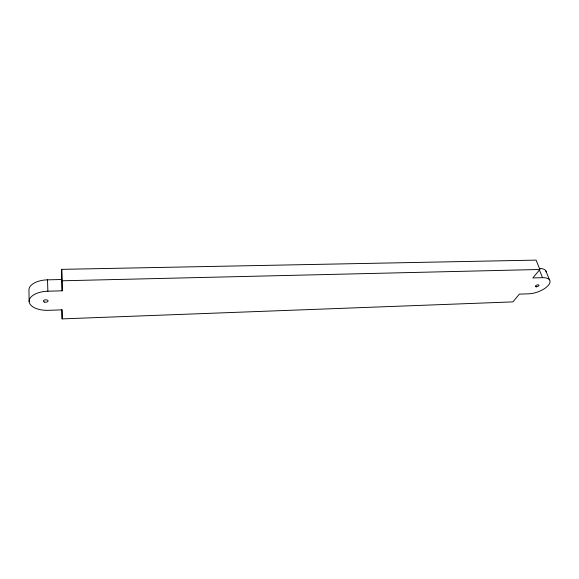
<?xml version="1.0" encoding="UTF-8"?>
<svg xmlns="http://www.w3.org/2000/svg" width="579" height="579" viewBox="0 0 579 579"><rect width="100%" height="100%" fill="white"/><g stroke="black" fill="none" stroke-linecap="round" stroke-linejoin="round"><path stroke-width="0.87" d="M62.134 318.884L62.141 309.852L48.332 310.322A18.846 9.561 -1.9 0 1 29.131 301.355A18.846 9.561 -1.9 0 1 47.862 291.208L62.163 290.817L61.7 269.358L536.082 260.116L539.881 269.474L532.839 277.934L542.53 277.674A15.184 6.579 -20 0 1 548.327 285.353A15.184 6.579 -20 0 1 528.83 293.806L519.363 294.132L512.907 301.891L62.134 318.884L61.758 309.599M62.163 290.817L61.7 269.358M29.138 301.521L28.95 290.18A18.687 9.677 -1.6 0 1 47.514 279.838L61.7 279.505M62.17 280.786L539.881 269.474M545.744 270.661L549.5 279.838M539.411 269.973L542.53 277.674M47.514 279.838L47.862 291.208M539.606 268.432A15.076 6.68 -20.2 0 1 546.301 272.318M536.306 286.815A1.896 0.818 -20.1 0 0 538.977 285.259A1.896 0.818 -20.1 0 0 536.226 285.346A1.896 0.818 -20.1 0 0 536.306 286.815M44.59 302.079A2.359 1.194 -1.8 0 0 48.1 300.935A2.359 1.194 -1.8 0 0 44.54 300.009A2.359 1.194 -1.8 0 0 44.59 302.079"/></g></svg>
